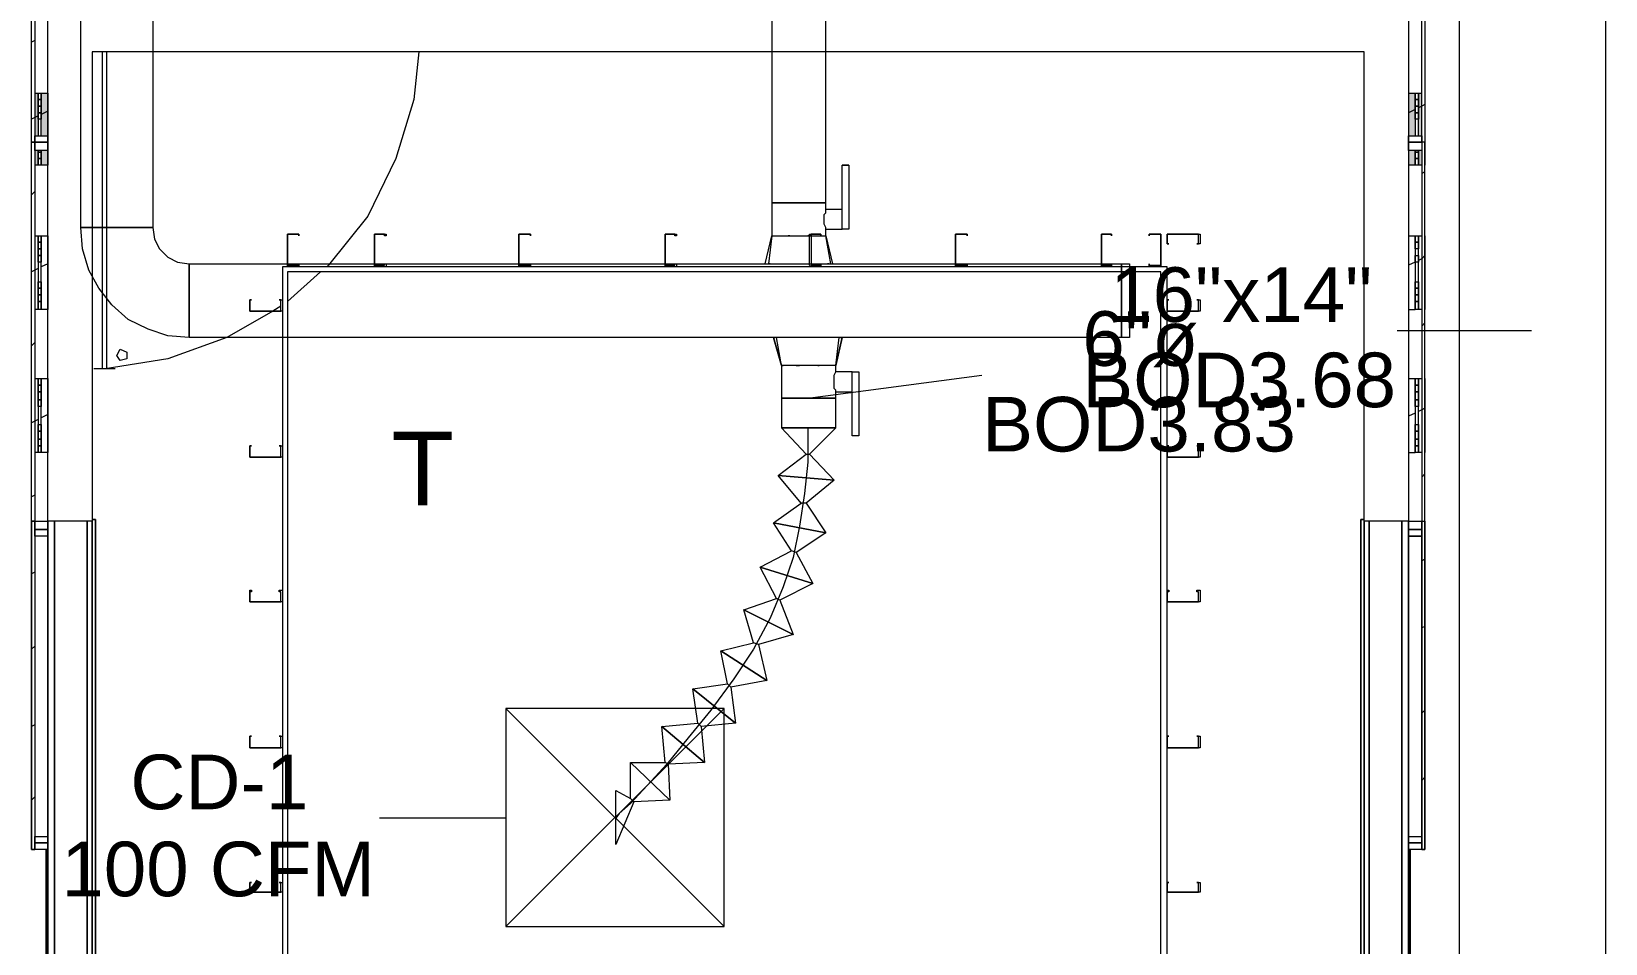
# Model space of a CAD drawing. Header units: metres. Extents: x 29 to 268, y -7 to 151.
# Drawn here: x 57.362 to 61.758, y 37.986 to 40.533 of the extents above; entities that cross this region are included whole.
import ezdxf

# ---------------------------------------------------------------- set-up
doc = ezdxf.new("R2010")
doc.units = ezdxf.units.M
doc.layers.add('HVAC - Ductos', color=5, linetype='Continuous', lineweight=50)
doc.layers.add('PDF2_Geometry', color=7, linetype='Continuous', true_color=0xaaaaaa)
doc.layers.add('PDF2_Solid Fills', color=7, linetype='Continuous', true_color=0xffffff)
doc.layers.add('PDF2_Text', color=7, linetype='Continuous')
doc.styles.add('PDF Helvetica', font='')
doc.styles.get('PDF Helvetica').set_extended_font_data('Helvetica')

msp = doc.modelspace()

# ---------------------------------------------------------------- hatches: boundary and pattern name
at = {"layer": 'PDF2_Solid Fills', "lineweight": 0, "transparency": 33554559}
h = msp.add_hatch(color=256, dxfattribs=at)
h.paths.add_polyline_path([(57.3713, 40.2421), (57.3804, 40.2421), (57.3804, 40.3613), (57.3713, 40.3613)])
h.paths.add_polyline_path([(57.3804, 40.2009), (57.3713, 40.2009), (57.3713, 40.1597), (57.3804, 40.1597)])
h = msp.add_hatch(color=256, dxfattribs=at)
h.paths.add_polyline_path([(57.3895, 40.2421), (57.4079, 40.2421), (57.4079, 40.3613), (57.3895, 40.3613)])
h.paths.add_polyline_path([(57.4079, 40.2009), (57.3895, 40.2009), (57.3895, 40.1597), (57.4079, 40.1597)])
h = msp.add_hatch(color=256, dxfattribs=at)
h.paths.add_polyline_path([(61.2075, 40.2421), (61.2259, 40.2421), (61.2259, 40.3613), (61.2075, 40.3613)])
h.paths.add_polyline_path([(61.2259, 40.2009), (61.2075, 40.2009), (61.2075, 40.1597), (61.2259, 40.1597)])
h = msp.add_hatch(color=256, dxfattribs=at)
h.paths.add_polyline_path([(61.235, 40.2421), (61.2442, 40.2421), (61.2442, 40.3613), (61.235, 40.3613)])
h.paths.add_polyline_path([(61.2442, 40.2009), (61.235, 40.2009), (61.235, 40.1597), (61.2442, 40.1597)])

# ---------------------------------------------------------------- linework, layer by layer
at = {"layer": 'HVAC - Ductos', "lineweight": 0}
for points in [[(59.5805, 41.7134), (59.5713, 41.7134), (59.5575, 41.7134), (59.5437, 41.7134), (59.5255, 41.7134), (59.5071, 41.7134), (59.4842, 41.7134), (59.4659, 41.7134), (59.4521, 41.7134), (59.4383, 41.7134), (59.4337, 41.7134), (59.4292, 41.7134), (59.4292, 40.0542), (59.4337, 40.0542), (59.4383, 40.0542), (59.4521, 40.0542), (59.4659, 40.0542), (59.4842, 40.0542), (59.5071, 40.0542), (59.5255, 40.0542), (59.5437, 40.0542), (59.5575, 40.0542), (59.5713, 40.0542), (59.5805, 40.0542)], [(61.3496, 36.4563), (61.3496, 41.3238), (61.7575, 41.3238), (61.7575, 36.4563)], [(57.4995, 39.9855), (57.4995, 41.0855), (57.7013, 41.0855), (57.7013, 39.9855)], [(59.6263, 39.9809), (59.6263, 40.1596), (59.6446, 40.1596), (59.6446, 39.9809)], [(59.4796, 39.9625), (59.475, 39.9625)], [(59.5392, 39.9625), (59.5346, 39.9625), (59.53, 39.9625), (59.5346, 39.9625)], [(57.8021, 39.8846), (60.4055, 39.8846), (60.4055, 39.6784), (57.8021, 39.6784)], [(59.4246, 39.8846), (59.42, 39.8846)], [(59.5896, 39.8846), (59.585, 39.8846)], [(60.4055, 39.6784), (60.4055, 39.8846), (60.4283, 39.8846), (60.4283, 39.6784)], [(59.4979, 39.6005), (59.5025, 39.6005), (59.5071, 39.6005), (59.5025, 39.6005)], [(59.5575, 39.6005), (59.5621, 39.6005)], [(59.6721, 39.4034), (59.6537, 39.4034), (59.6537, 39.5821), (59.6721, 39.5821)], [(59.4567, 39.4263), (59.4659, 39.4263), (59.475, 39.4263), (59.4933, 39.4263), (59.5117, 39.4263), (59.53, 39.4263), (59.5529, 39.4263), (59.5713, 39.4263), (59.585, 39.4263), (59.5987, 39.4263), (59.6033, 39.4263), (59.6079, 39.4263), (59.6033, 39.4263), (59.5987, 39.4263), (59.585, 39.4263), (59.5713, 39.4263), (59.5529, 39.4263), (59.53, 39.4263), (59.5117, 39.4263), (59.4933, 39.4263), (59.475, 39.4263), (59.4659, 39.4263)], [(59.2963, 38.0329), (59.2963, 38.6425), (58.6867, 38.6425), (58.6867, 38.0329)]]:
    msp.add_lwpolyline(points, close=True, dxfattribs=at)
for points in [[(59.6446, 40.1596), (59.6263, 40.1596)], [(59.6263, 40.0359), (59.5805, 40.0359), (59.5805, 40.0542), (59.5713, 40.0542), (59.5575, 40.0542), (59.5437, 40.0542), (59.5255, 40.0542), (59.5071, 40.0542), (59.4842, 40.0542), (59.4659, 40.0542), (59.4521, 40.0542), (59.4383, 40.0542), (59.4337, 40.0542), (59.4292, 40.0542), (59.4292, 39.9625), (59.4337, 39.9625), (59.4383, 39.9625), (59.4521, 39.9625), (59.4659, 39.9625), (59.4842, 39.9625), (59.5071, 39.9625), (59.5255, 39.9625), (59.5437, 39.9625), (59.5575, 39.9625), (59.5713, 39.9625), (59.5759, 39.9625), (59.5805, 39.9625), (59.5987, 39.8846)], [(59.5713, 40.0542), (59.5575, 40.0542), (59.5437, 40.0542), (59.5255, 40.0542), (59.5071, 40.0542), (59.4842, 40.0542), (59.4659, 40.0542), (59.4521, 40.0542), (59.4383, 40.0542)], [(59.5805, 39.9809), (59.5805, 39.9855), (59.5759, 39.9947), (59.5759, 40.0038), (59.5759, 40.013), (59.5759, 40.0221), (59.5805, 40.0267), (59.5805, 40.0313), (59.5805, 40.0359)], [(59.5942, 39.8846), (59.5805, 39.9625), (59.5805, 39.9809), (59.6263, 39.9809), (59.6263, 39.9855), (59.6263, 39.9901), (59.6263, 39.9947), (59.6263, 39.9992), (59.6263, 40.0084), (59.6263, 40.013), (59.6263, 40.0221), (59.6263, 40.0267), (59.6263, 40.0313)], [(57.4995, 39.9855), (57.7013, 39.9855)], [(57.8021, 39.6784), (57.7425, 39.683), (57.6875, 39.7013), (57.6325, 39.7288), (57.5867, 39.7701), (57.55, 39.8159), (57.5225, 39.8663), (57.5041, 39.9259), (57.4995, 39.9855)], [(57.7013, 39.9855), (57.7059, 39.9534), (57.7196, 39.9259), (57.7425, 39.903), (57.77, 39.8892), (57.8021, 39.8846)], [(59.4109, 39.8846), (59.4292, 39.9625), (59.42, 39.8846), (59.4246, 39.8846)], [(59.4337, 39.9625), (59.4337, 39.9625)], [(59.4337, 39.9625), (59.4337, 39.9625)], [(59.6446, 39.9809), (59.6263, 39.9809)], [(57.8021, 39.8846), (57.8021, 39.6784)], [(59.4109, 39.8846), (59.4109, 39.8846)], [(59.4109, 39.8846), (59.4109, 39.8846)], [(59.4933, 39.8846), (59.5163, 39.8846)], [(59.585, 39.8846), (59.5896, 39.8846)], [(59.5987, 39.8846), (59.5987, 39.8846)], [(59.5987, 39.8846), (59.5987, 39.8846)], [(61.5513, 39.6967), (61.1755, 39.6967)], [(59.4567, 39.6784), (59.4475, 39.6784), (59.4429, 39.6784), (59.4383, 39.6784), (59.4337, 39.6784), (59.4383, 39.6784)], [(59.4337, 39.6784), (59.4567, 39.6005), (59.4337, 39.6784)], [(59.4567, 39.6005), (59.4613, 39.6005), (59.4567, 39.6005), (59.4429, 39.6784)], [(59.4521, 39.6784), (59.4521, 39.6784)], [(59.6217, 39.6784), (59.6263, 39.6784), (59.6079, 39.6005), (59.6033, 39.6005), (59.5987, 39.6005), (59.585, 39.6005), (59.5713, 39.6005), (59.5529, 39.6005), (59.53, 39.6005), (59.5117, 39.6005), (59.4933, 39.6005), (59.475, 39.6005), (59.4659, 39.6005), (59.4613, 39.6005), (59.4567, 39.6005), (59.4567, 39.5088), (59.4659, 39.5088), (59.475, 39.5088), (59.4933, 39.5088), (59.5117, 39.5088), (59.53, 39.5088), (59.5529, 39.5088), (59.5713, 39.5088), (59.585, 39.5088), (59.5987, 39.5088), (59.6033, 39.5088), (59.6079, 39.5088), (59.6079, 39.5271), (59.6537, 39.5271), (59.6537, 39.5317), (59.6537, 39.5363), (59.6537, 39.5409), (59.6537, 39.5501), (59.6537, 39.5547), (59.6537, 39.5638), (59.6537, 39.5684), (59.6537, 39.573), (59.6537, 39.5775), (59.6537, 39.5821), (59.6079, 39.5821), (59.6079, 39.6005), (59.6171, 39.6784)], [(59.4796, 39.6784), (59.475, 39.6784), (59.4613, 39.6784)], [(59.5437, 39.6784), (59.5209, 39.6784), (59.5163, 39.6784), (59.5117, 39.6784), (59.4979, 39.6784), (59.4887, 39.6784), (59.4842, 39.6784)], [(59.6033, 39.6784), (59.585, 39.6784), (59.5805, 39.6784), (59.5759, 39.6784), (59.5667, 39.6784), (59.5529, 39.6784), (59.5483, 39.6784)], [(59.6079, 39.6005), (59.6263, 39.6784), (59.6217, 39.6784), (59.6171, 39.6784), (59.6079, 39.6784)], [(59.53, 39.5088), (60.0159, 39.573)], [(59.6079, 39.5271), (59.6079, 39.5317), (59.6033, 39.5363), (59.6033, 39.5409), (59.6033, 39.5501), (59.6033, 39.5593), (59.6033, 39.5684), (59.6033, 39.573), (59.6079, 39.5821)], [(59.5346, 39.353), (59.6033, 39.2797), (59.4475, 39.2934), (59.5255, 39.353), (59.5346, 39.353), (59.6079, 39.4263), (59.6079, 39.5088), (59.6033, 39.5088), (59.5987, 39.5088), (59.585, 39.5088), (59.5713, 39.5088), (59.5529, 39.5088), (59.53, 39.5088), (59.5117, 39.5088), (59.4933, 39.5088), (59.475, 39.5088), (59.4659, 39.5088), (59.4567, 39.5088), (59.4567, 39.4263), (59.6079, 39.4263), (59.4567, 39.4263), (59.5255, 39.353)], [(59.53, 39.4263), (59.53, 39.33), (59.5209, 39.243), (59.5071, 39.1513), (59.4887, 39.0642), (59.4613, 38.9817), (59.4246, 38.8947), (59.3787, 38.8075), (59.3237, 38.7251), (59.2596, 38.6379), (59.1955, 38.5601), (59.1359, 38.4867), (59.0809, 38.4271), (59.035, 38.3767), (59.0029, 38.3492), (58.9937, 38.3355)], [(59.5255, 39.2155), (59.5805, 39.133), (59.4337, 39.1605), (59.5117, 39.2155), (59.4475, 39.2934), (59.6033, 39.2797), (59.5255, 39.2155), (59.5117, 39.2155)], [(59.4979, 39.078), (59.5437, 38.9909), (59.3971, 39.0367), (59.4842, 39.0825), (59.4337, 39.1605), (59.5805, 39.133), (59.4979, 39.078), (59.4842, 39.0825)], [(59.4521, 38.9451), (59.4887, 38.8488), (59.3513, 38.9175), (59.4429, 38.9496), (59.3971, 39.0367), (59.5437, 38.9909), (59.4521, 38.9451), (59.4429, 38.9496)], [(59.3925, 38.8213), (59.4154, 38.7205), (59.2871, 38.8029), (59.3787, 38.8259), (59.3513, 38.9175), (59.4887, 38.8488), (59.3925, 38.8213), (59.3787, 38.8259)], [(59.3146, 38.7021), (59.3283, 38.6013), (59.2092, 38.6975), (59.3055, 38.7113), (59.2871, 38.8029), (59.4154, 38.7205), (59.3146, 38.7021), (59.3055, 38.7113)], [(59.2321, 38.5921), (59.2413, 38.4913), (59.1221, 38.5921), (59.2229, 38.6013), (59.2092, 38.6975), (59.3283, 38.6013), (59.2321, 38.5921), (59.2229, 38.6013)], [(58.6867, 38.0329), (59.2963, 38.6425)], [(58.6867, 38.6425), (59.2963, 38.0329)], [(59.1404, 38.4867), (59.145, 38.3859), (59.035, 38.4913), (59.1313, 38.4913), (59.1221, 38.5921), (59.2413, 38.4913), (59.1404, 38.4867), (59.1313, 38.4913)], [(59.0442, 38.3813), (58.9937, 38.2621), (58.9937, 38.4134), (59.035, 38.3905), (59.035, 38.4913), (59.145, 38.3859), (59.0442, 38.3813), (59.035, 38.3905)], [(58.6867, 38.3355), (58.3337, 38.3355)]]:
    msp.add_lwpolyline(points, dxfattribs=at)
at = {"layer": 'PDF2_Geometry', "lineweight": 0}
for points in [[(61.2534, 44.4542), (61.2442, 44.4542), (61.2075, 44.4542), (61.2075, 39.1651), (61.2075, 36.1859), (61.0838, 36.1859), (61.0746, 36.1905), (57.5409, 36.1905), (57.5317, 36.1859), (57.4079, 36.1859), (57.4079, 39.1651), (57.4079, 44.4542), (57.4033, 44.4451), (57.4079, 44.4451), (57.4033, 44.4451), (57.4079, 44.4542), (57.4079, 44.4726), (57.3713, 44.4726), (57.3713, 44.4542), (57.4079, 44.4542)], [(57.3713, 40.508), (57.3621, 40.5034)], [(61.0838, 36.1859), (61.0838, 39.1651), (61.0838, 40.4759), (57.5317, 40.4759), (57.5317, 39.1651), (57.5317, 36.1859)], [(57.5591, 40.4759), (57.5591, 39.5913)], [(57.5729, 39.5913), (57.5729, 40.4759)], [(58.4437, 40.4759), (58.43, 40.343), (58.3796, 40.178), (58.3017, 40.0175), (58.1917, 39.88), (58.1871, 39.8755)], [(57.3621, 40.1596), (57.3621, 40.3613)], [(57.3713, 40.3613), (57.3804, 40.3613), (57.3804, 40.2421)], [(57.3895, 40.2421), (57.3895, 40.3613), (57.4079, 40.3613), (57.4079, 40.2421)], [(61.2075, 40.3613), (61.2259, 40.3613), (61.2259, 40.2421)], [(61.235, 40.2421), (61.235, 40.3613), (61.2442, 40.3613)], [(61.2534, 40.3613), (61.2534, 40.1596)], [(57.4079, 40.3109), (57.3895, 40.3017)], [(61.2259, 40.3155), (61.2075, 40.3063)], [(61.2534, 40.3292), (61.2442, 40.3246), (61.235, 40.3201)], [(57.3804, 40.2971), (57.3713, 40.2926), (57.3621, 40.288)], [(57.4079, 40.2009), (57.4079, 40.1596), (57.3895, 40.1596), (57.3804, 40.1596), (57.3804, 40.178), (57.3804, 40.1963), (57.3895, 40.1963), (57.3895, 40.178), (57.3804, 40.178), (57.3895, 40.178), (57.3895, 40.1596), (57.3895, 40.2009), (57.3895, 40.1963), (57.3804, 40.1963), (57.3804, 40.2009), (57.3804, 40.1596), (57.3713, 40.1596)], [(61.2442, 40.1596), (61.235, 40.1596), (61.235, 40.2009), (61.235, 40.1963), (61.2259, 40.1963), (61.2259, 40.2009), (61.2259, 40.1596), (61.2259, 40.178), (61.2259, 40.1963), (61.235, 40.1963), (61.235, 40.178), (61.2259, 40.178), (61.235, 40.178), (61.235, 40.1596), (61.2259, 40.1596), (61.2075, 40.1596)], [(61.2534, 40.1413), (61.2442, 40.1367)], [(57.3713, 40.0863), (57.3621, 40.0771)], [(57.3621, 39.7563), (57.3621, 39.9625)], [(57.3713, 39.9625), (57.3804, 39.9625), (57.3804, 39.7563), (57.3713, 39.7563)], [(60.4833, 39.8755), (60.4833, 39.8846), (60.4833, 39.88), (60.5154, 39.88), (60.5154, 39.9671), (60.4833, 39.9671), (60.5154, 39.9671), (60.5154, 39.88), (60.5154, 39.8755), (58.0771, 39.8755), (58.0633, 39.8755), (58.0633, 36.7955), (58.0771, 36.7955), (60.5154, 36.7955), (60.5338, 36.7955), (60.5338, 39.8755), (60.5154, 39.8755)], [(58.0817, 39.8755), (58.0771, 39.8755), (58.0771, 39.88), (58.0771, 39.9671), (58.0817, 39.9671), (58.1091, 39.9671), (58.1091, 39.9625), (58.1091, 39.9671), (58.0817, 39.9671), (58.0771, 39.9671), (58.0771, 39.88), (58.0817, 39.88), (58.1091, 39.88), (58.1091, 39.8846), (58.1091, 39.8755)], [(58.1091, 39.9625), (58.1091, 39.9625)], [(58.32, 39.8755), (58.32, 39.88), (58.32, 39.9671), (58.3521, 39.9671), (58.3521, 39.9625), (58.3475, 39.9625), (58.3475, 39.9671), (58.32, 39.9671), (58.32, 39.88), (58.3475, 39.88), (58.3475, 39.8846), (58.3521, 39.8846), (58.3521, 39.8755)], [(58.32, 39.9671), (58.32, 39.9671)], [(58.32, 39.9671), (58.32, 39.9671)], [(58.7279, 39.8755), (58.7233, 39.8755), (58.7233, 39.88), (58.7233, 39.9671), (58.7279, 39.9671), (58.7555, 39.9671), (58.7555, 39.9625), (58.7555, 39.9671), (58.7279, 39.9671), (58.7233, 39.9671), (58.7233, 39.88), (58.7279, 39.88), (58.7555, 39.88), (58.7555, 39.8846), (58.7555, 39.8755)], [(58.7555, 39.9625), (58.7555, 39.9625)], [(59.1313, 39.8755), (59.1313, 39.88), (59.1313, 39.9671), (59.1633, 39.9671), (59.1633, 39.9625), (59.1587, 39.9625), (59.1587, 39.9671), (59.1313, 39.9671), (59.1313, 39.88), (59.1587, 39.88), (59.1587, 39.8846), (59.1633, 39.8846), (59.1633, 39.8755)], [(59.1313, 39.9671), (59.1313, 39.9671)], [(59.1313, 39.9671), (59.1313, 39.9671)], [(59.5392, 39.8755), (59.5346, 39.88), (59.5346, 39.9671), (59.5392, 39.9671), (59.5667, 39.9671), (59.5667, 39.9625), (59.5667, 39.9671), (59.5392, 39.9671), (59.5392, 39.88), (59.5667, 39.88), (59.5667, 39.8846), (59.5667, 39.8755)], [(59.5392, 39.9671), (59.5392, 39.9671)], [(59.5667, 39.9625), (59.5667, 39.9625)], [(59.9425, 39.8755), (59.9425, 39.88), (59.9425, 39.9671), (59.9746, 39.9671), (59.9746, 39.9625), (59.9746, 39.9671), (59.9425, 39.9671), (59.9425, 39.88), (59.9746, 39.88), (59.9746, 39.8846), (59.9746, 39.8755)], [(59.9425, 39.9671), (59.9425, 39.9671)], [(59.9425, 39.9671), (59.9425, 39.9671)], [(59.9746, 39.9625), (59.9746, 39.9625)], [(60.3505, 39.8755), (60.3505, 39.88), (60.3505, 39.9671), (60.3779, 39.9671), (60.3779, 39.9625), (60.3779, 39.9671), (60.3505, 39.9671), (60.3505, 39.88), (60.3779, 39.88), (60.3779, 39.8846), (60.3779, 39.8755)], [(60.3505, 39.9671), (60.3505, 39.9671)], [(60.3505, 39.9671), (60.3505, 39.9671)], [(60.3779, 39.9625), (60.3779, 39.9625)], [(60.4833, 39.9625), (60.4833, 39.9625)], [(60.5154, 39.9671), (60.5154, 39.9671)], [(60.5154, 39.9671), (60.5154, 39.9671)], [(60.5338, 39.9671), (60.5338, 39.9671)], [(60.5338, 39.9671), (60.5338, 39.9671)], [(60.6209, 39.9671), (60.6209, 39.9671)], [(61.2075, 39.9625), (61.2259, 39.9625)], [(61.2259, 39.9625), (61.2259, 39.7563)], [(61.2442, 39.7563), (61.235, 39.7563), (61.235, 39.9625), (61.2442, 39.9625)], [(61.2534, 39.9625), (61.2534, 39.7563)], [(57.3804, 39.9443), (57.3895, 39.9443)], [(57.3804, 39.9259), (57.3804, 39.9443)], [(57.3895, 39.9259), (57.3804, 39.9259)], [(57.3804, 39.9259), (57.3895, 39.9259)], [(57.3804, 39.9075), (57.3804, 39.9259)], [(57.3895, 39.9443), (57.3895, 39.9259)], [(57.3895, 39.9259), (57.3895, 39.9075)], [(60.5383, 39.9397), (60.5383, 39.9397)], [(60.6163, 39.9397), (60.6163, 39.9397)], [(61.2259, 39.8892), (61.2259, 39.9075), (61.235, 39.9075), (61.235, 39.9259), (61.2259, 39.9259), (61.2259, 39.9075), (61.235, 39.9075), (61.235, 39.8892), (61.2259, 39.8892), (61.2075, 39.88)], [(57.3804, 39.8709), (57.3713, 39.8663), (57.3621, 39.8617)], [(57.3895, 39.9075), (57.3804, 39.9075)], [(57.4079, 39.8846), (57.3895, 39.8755)], [(58.1091, 39.8846), (58.1091, 39.8846)], [(58.32, 39.88), (58.32, 39.88)], [(58.7555, 39.8846), (58.7555, 39.8846)], [(59.1313, 39.88), (59.1313, 39.88)], [(59.5392, 39.88), (59.5392, 39.88)], [(59.5667, 39.8846), (59.5667, 39.8846)], [(59.9425, 39.88), (59.9425, 39.88)], [(59.9746, 39.8846), (59.9746, 39.8846)], [(60.3505, 39.88), (60.3505, 39.88)], [(60.3779, 39.8846), (60.3779, 39.8846)], [(60.4833, 39.8846), (60.4833, 39.8846)], [(60.5154, 39.88), (60.5154, 39.88)], [(61.2534, 39.9075), (61.2442, 39.8984), (61.235, 39.8938)], [(58.1687, 39.8617), (58.0771, 39.7792)], [(57.9763, 39.7838), (57.9763, 39.7838)], [(58.0541, 39.7838), (58.0541, 39.7838)], [(60.5338, 39.7838), (60.5383, 39.7838), (60.5338, 39.7838), (60.5338, 39.7517), (60.6209, 39.7517), (60.6209, 39.7838), (60.6163, 39.7838), (60.6255, 39.7838), (60.6255, 39.7517), (60.6209, 39.7517), (60.5338, 39.7517)], [(60.5383, 39.7838), (60.5383, 39.7838)], [(60.6163, 39.7838), (60.6163, 39.7838)], [(58.0587, 39.7655), (58.0359, 39.7517), (57.9075, 39.6784), (57.7425, 39.6188), (57.5683, 39.5913)], [(57.9717, 39.7517), (57.9717, 39.7517)], [(57.9717, 39.7517), (57.9717, 39.7517)], [(58.0587, 39.7517), (58.0587, 39.7517)], [(60.5338, 39.7517), (60.5338, 39.7517)], [(60.5338, 39.7517), (60.5338, 39.7517)], [(60.6209, 39.7517), (60.6209, 39.7517)], [(61.2075, 39.7563), (61.2259, 39.7563)], [(61.2534, 39.7197), (61.2442, 39.7105)], [(57.3713, 39.6647), (57.3621, 39.6555)], [(57.3621, 39.3575), (57.3621, 39.5638)], [(57.3713, 39.5638), (57.3804, 39.5638), (57.3804, 39.3575), (57.3713, 39.3575)], [(57.5959, 39.5913), (57.5363, 39.5913)], [(61.2075, 39.5638), (61.2259, 39.5638)], [(61.2259, 39.5638), (61.2259, 39.3575)], [(61.2442, 39.3575), (61.235, 39.3575), (61.235, 39.5638), (61.2442, 39.5638)], [(61.2534, 39.5638), (61.2534, 39.3575)], [(61.2534, 39.4813), (61.2442, 39.4767), (61.235, 39.4721)], [(57.3804, 39.4492), (57.3713, 39.4447), (57.3621, 39.4401)], [(57.4079, 39.463), (57.3895, 39.4538)], [(61.2259, 39.4675), (61.2075, 39.4584)], [(57.9763, 39.3759), (57.9763, 39.3759)], [(58.0541, 39.3759), (58.0541, 39.3759)], [(60.5338, 39.3759), (60.5383, 39.3759), (60.5338, 39.3759), (60.5338, 39.3484), (60.5338, 39.3438), (60.6209, 39.3438), (60.6209, 39.3484), (60.6209, 39.3759), (60.6163, 39.3759), (60.6255, 39.3759), (60.6255, 39.3484), (60.6255, 39.3438), (60.6209, 39.3438), (60.5338, 39.3438)], [(60.5338, 39.3438), (60.5338, 39.3438)], [(60.5383, 39.3759), (60.5383, 39.3759)], [(60.6163, 39.3759), (60.6163, 39.3759)], [(61.2075, 39.3575), (61.2259, 39.3575)], [(61.2534, 39.298), (61.2442, 39.2888)], [(57.3713, 39.2384), (57.3621, 39.2338)], [(57.3621, 38.2484), (57.3621, 39.1651), (57.3713, 39.1651)], [(57.4079, 39.1238), (57.3713, 39.1238), (57.3713, 39.1421), (57.4079, 39.1421), (57.3713, 39.1421), (57.3713, 39.1651), (57.4079, 39.1651), (57.4079, 36.1859), (57.4079, 39.1651), (57.4079, 36.0667)], [(57.5317, 36.1859), (57.5317, 39.1651), (57.5317, 36.1859), (57.5317, 39.1651), (57.5179, 39.1651), (57.5179, 36.1859), (57.5179, 39.1651), (57.4263, 39.1651), (57.4263, 36.1859), (57.4263, 39.1651), (57.4079, 39.1651), (57.4079, 39.1421), (57.4079, 39.1238), (57.3713, 39.1238), (57.3713, 38.2851)], [(57.3713, 39.1651), (57.3713, 38.2484)], [(57.5317, 39.1651), (57.5317, 39.1651)], [(57.5317, 39.1651), (57.5317, 39.1651)], [(57.5317, 39.1651), (57.5317, 39.1651)], [(57.5317, 36.1859), (57.5317, 39.1651), (57.5317, 36.1859)], [(57.5409, 36.1905), (57.5409, 39.1697), (57.5409, 36.1905)], [(61.0746, 36.1905), (61.0746, 39.1697), (61.0838, 39.1697), (61.0746, 39.1697), (61.0746, 36.1905)], [(61.0838, 39.1651), (61.0838, 39.1651)], [(61.0838, 39.1651), (61.0838, 36.1859), (61.0838, 39.1651)], [(61.0838, 39.1651), (61.0838, 39.1651)], [(61.2075, 36.0667), (61.2075, 39.1651), (61.2075, 36.1859), (61.2075, 39.1651), (61.1892, 39.1651), (61.1892, 36.1859), (61.1892, 39.1651), (61.0975, 39.1651), (61.0975, 36.1859), (61.0975, 39.1651), (61.0838, 39.1651), (61.0838, 36.1859)], [(61.2075, 39.1651), (61.2075, 39.1651)], [(57.3713, 39.1238), (57.3713, 38.2667)], [(61.2075, 39.1238), (61.2075, 39.1421), (61.2442, 39.1421), (61.2442, 39.1238), (61.2442, 38.2851)], [(61.2442, 38.2667), (61.2442, 39.1238)], [(61.2534, 39.0596), (61.2442, 39.055)], [(57.3713, 39.0229), (57.3621, 39.0184)], [(60.5338, 38.9725), (60.5383, 38.9725), (60.5383, 38.9679), (60.5338, 38.9679), (60.5338, 38.9405), (60.6209, 38.9405), (60.6209, 38.9679), (60.6163, 38.9679), (60.6163, 38.9725), (60.6255, 38.9725), (60.6255, 38.9405), (60.6209, 38.9405), (60.5338, 38.9405)], [(57.9717, 38.9405), (57.9717, 38.9405)], [(57.9717, 38.9405), (57.9717, 38.9405)], [(58.0587, 38.9405), (58.0587, 38.9405)], [(60.5338, 38.9405), (60.5338, 38.9405)], [(60.5338, 38.9405), (60.5338, 38.9405)], [(60.6209, 38.9405), (60.6209, 38.9405)], [(61.2534, 38.8717), (61.2442, 38.8671)], [(57.3713, 38.8167), (57.3621, 38.8075)], [(61.2534, 38.6379), (61.2442, 38.6288)], [(57.3713, 38.5967), (57.3621, 38.5921)], [(57.9763, 38.5647), (57.9763, 38.5647)], [(58.0541, 38.5647), (58.0541, 38.5647)], [(60.5338, 38.5647), (60.5383, 38.5647), (60.5338, 38.5647), (60.5338, 38.5371), (60.5338, 38.5325), (60.6209, 38.5325), (60.6209, 38.5371), (60.6209, 38.5647), (60.6163, 38.5647), (60.6255, 38.5647), (60.6255, 38.5371), (60.6255, 38.5325), (60.6209, 38.5325), (60.5338, 38.5325)], [(60.5383, 38.5647), (60.5383, 38.5647)], [(60.6163, 38.5647), (60.6163, 38.5647)], [(60.5338, 38.5325), (60.5338, 38.5325)], [(61.2534, 38.4501), (61.2442, 38.4409)], [(57.3713, 38.3951), (57.3621, 38.3859)], [(57.3713, 38.2851), (57.4079, 38.2851)], [(57.3713, 38.2667), (57.3713, 38.2851)], [(57.4079, 38.2851), (57.4079, 38.2667)], [(61.2075, 38.2851), (61.2442, 38.2851), (61.2442, 38.2667), (61.2442, 38.2484), (61.2075, 38.2484), (61.2075, 36.0667), (61.2075, 38.2484), (61.2075, 38.2667), (61.2442, 38.2667), (61.2075, 38.2667)], [(57.3621, 38.2484), (57.3713, 38.2484)], [(57.3713, 38.2667), (57.4079, 38.2667)], [(57.3713, 38.2484), (57.3713, 38.2667)], [(57.4079, 38.2667), (57.3713, 38.2667)], [(57.4079, 38.2484), (57.3713, 38.2484)], [(57.4079, 38.2667), (57.4079, 38.2484)], [(57.9763, 38.1567), (57.9763, 38.1567)], [(58.0541, 38.1567), (58.0541, 38.1567)], [(60.5338, 38.1567), (60.5383, 38.1567), (60.5338, 38.1567), (60.5338, 38.1292), (60.6209, 38.1292), (60.6209, 38.1567), (60.6163, 38.1567), (60.6255, 38.1567), (60.6255, 38.1292), (60.6209, 38.1292), (60.5338, 38.1292)], [(60.5383, 38.1567), (60.5383, 38.1567)], [(60.6163, 38.1567), (60.6163, 38.1567)], [(57.9717, 38.1292), (57.9717, 38.1292)], [(57.9717, 38.1292), (57.9717, 38.1292)], [(58.0587, 38.1292), (58.0587, 38.1292)], [(60.5338, 38.1292), (60.5338, 38.1292)], [(60.5338, 38.1292), (60.5338, 38.1292)], [(60.6209, 38.1292), (60.6209, 38.1292)]]:
    msp.add_lwpolyline(points, dxfattribs=at)
for points in [[(57.3713, 40.2238), (57.3621, 40.2238), (57.3621, 41.278), (57.3713, 41.278)], [(61.2534, 40.2238), (61.2442, 40.2238), (61.2442, 41.278), (61.2534, 41.278)], [(57.3804, 40.343), (57.3804, 40.3613), (57.3895, 40.3613), (57.3895, 40.343)], [(61.235, 40.3613), (61.235, 40.343), (61.2259, 40.343), (61.2259, 40.3613)], [(57.3895, 40.3246), (57.3804, 40.3246), (57.3804, 40.343), (57.3895, 40.343)], [(57.3895, 40.3063), (57.3804, 40.3063), (57.3804, 40.3246), (57.3895, 40.3246)], [(61.235, 40.343), (61.235, 40.3246), (61.2259, 40.3246), (61.2259, 40.343)], [(61.235, 40.3246), (61.235, 40.3063), (61.2259, 40.3063), (61.2259, 40.3246)], [(57.3895, 40.288), (57.3804, 40.288), (57.3804, 40.3063), (57.3895, 40.3063)], [(61.235, 40.3063), (61.235, 40.288), (61.2259, 40.288), (61.2259, 40.3063)], [(57.3713, 39.1651), (57.3621, 39.1651), (57.3621, 38.2484), (57.3621, 39.1651), (57.3621, 40.2238), (57.3713, 40.2238)], [(57.4079, 40.2238), (57.3713, 40.2238), (57.3713, 40.2421), (57.4079, 40.2421)], [(57.3713, 40.2009), (57.3713, 40.2238), (57.4079, 40.2238), (57.4079, 40.2009)], [(61.2442, 40.2421), (61.2442, 40.2238), (61.2075, 40.2238), (61.2075, 40.2421)], [(61.2075, 40.2238), (61.2442, 40.2238), (61.2442, 40.2009), (61.2075, 40.2009)], [(61.2534, 38.2484), (61.2442, 38.2484), (61.2534, 38.2484), (61.2534, 39.1651), (61.2534, 38.2484), (61.2442, 38.2484), (61.2442, 39.1651), (61.2534, 39.1651), (61.2534, 40.2238), (61.2442, 40.2238), (61.2442, 39.1651), (61.2534, 39.1651)], [(57.3804, 39.9443), (57.3804, 39.9625), (57.3895, 39.9625), (57.3895, 39.9443)], [(57.4079, 39.7563), (57.3895, 39.7563), (57.3895, 39.9625), (57.4079, 39.9625)], [(60.4833, 39.9625), (60.4833, 39.9671)], [(60.6163, 39.9397), (60.6209, 39.9397), (60.6209, 39.9671), (60.5338, 39.9671), (60.5338, 39.9397), (60.5383, 39.9397), (60.5338, 39.9397), (60.5338, 39.9671), (60.6209, 39.9671), (60.6255, 39.9671), (60.6255, 39.9397)], [(61.235, 39.9625), (61.235, 39.9443), (61.2259, 39.9443), (61.2259, 39.9625)], [(61.235, 39.9443), (61.235, 39.9259), (61.2259, 39.9259), (61.2259, 39.9443)], [(57.3895, 39.8892), (57.3804, 39.8892), (57.3804, 39.9075), (57.3895, 39.9075)], [(57.3895, 39.8159), (57.3804, 39.8159), (57.3804, 39.8343), (57.3895, 39.8343)], [(58.0771, 39.8617), (58.0771, 36.8138), (60.5154, 36.8138), (60.5154, 39.8617)], [(61.235, 39.8343), (61.235, 39.8159), (61.2259, 39.8159), (61.2259, 39.8343)], [(57.3804, 39.7975), (57.3804, 39.8159), (57.3895, 39.8159), (57.3895, 39.7975)], [(57.3804, 39.7792), (57.3804, 39.7975), (57.3895, 39.7975), (57.3895, 39.7792)], [(57.3895, 39.7792), (57.3895, 39.7563), (57.3804, 39.7563), (57.3804, 39.7792)], [(57.9717, 39.7517), (58.0587, 39.7517), (58.0587, 39.7838), (58.0541, 39.7838), (58.0633, 39.7838), (58.0633, 39.7517), (58.0587, 39.7517), (57.9717, 39.7517), (57.9717, 39.7838)], [(57.9763, 39.7838), (57.9717, 39.7838)], [(61.2259, 39.8159), (61.235, 39.8159), (61.235, 39.7975), (61.2259, 39.7975)], [(61.2259, 39.7975), (61.235, 39.7975), (61.235, 39.7792), (61.2259, 39.7792)], [(61.2259, 39.7563), (61.2259, 39.7792), (61.235, 39.7792), (61.235, 39.7563)], [(57.6004, 39.628), (57.6095, 39.6463), (57.6279, 39.6371), (57.6279, 39.6188), (57.6095, 39.6142)], [(57.3804, 39.5455), (57.3804, 39.5638), (57.3895, 39.5638), (57.3895, 39.5455)], [(57.4079, 39.3575), (57.3895, 39.3575), (57.3895, 39.5638), (57.4079, 39.5638)], [(61.235, 39.5638), (61.235, 39.5455), (61.2259, 39.5455), (61.2259, 39.5638)], [(57.3895, 39.5271), (57.3804, 39.5271), (57.3804, 39.5455), (57.3895, 39.5455)], [(57.3895, 39.5042), (57.3804, 39.5042), (57.3804, 39.5271), (57.3895, 39.5271)], [(61.235, 39.5455), (61.235, 39.5271), (61.2259, 39.5271), (61.2259, 39.5455)], [(61.235, 39.5271), (61.235, 39.5042), (61.2259, 39.5042), (61.2259, 39.5271)], [(57.3895, 39.4859), (57.3804, 39.4859), (57.3804, 39.5042), (57.3895, 39.5042)], [(61.235, 39.5042), (61.235, 39.4859), (61.2259, 39.4859), (61.2259, 39.5042)], [(57.3895, 39.4171), (57.3804, 39.4171), (57.3804, 39.4355), (57.3895, 39.4355)], [(61.235, 39.4355), (61.235, 39.4171), (61.2259, 39.4171), (61.2259, 39.4355)], [(57.3804, 39.3943), (57.3804, 39.4171), (57.3895, 39.4171), (57.3895, 39.3943)], [(57.3804, 39.3759), (57.3804, 39.3943), (57.3895, 39.3943), (57.3895, 39.3759)], [(61.2259, 39.4171), (61.235, 39.4171), (61.235, 39.3943), (61.2259, 39.3943)], [(61.2259, 39.3943), (61.235, 39.3943), (61.235, 39.3759), (61.2259, 39.3759)], [(57.3895, 39.3759), (57.3895, 39.3575), (57.3804, 39.3575), (57.3804, 39.3759)], [(57.9717, 39.3484), (57.9717, 39.3438), (58.0587, 39.3438), (58.0587, 39.3484), (58.0587, 39.3759), (58.0541, 39.3759), (58.0633, 39.3759), (58.0633, 39.3484), (58.0633, 39.3438), (58.0587, 39.3438), (57.9717, 39.3438), (57.9717, 39.3484), (57.9717, 39.3759)], [(57.9763, 39.3759), (57.9717, 39.3759)], [(61.2259, 39.3575), (61.2259, 39.3759), (61.235, 39.3759), (61.235, 39.3575)], [(57.5409, 39.1697), (57.5317, 39.1697)], [(61.0838, 39.1651), (61.0838, 36.1859)], [(61.2442, 39.1651), (61.2442, 39.1421), (61.2075, 39.1421), (61.2075, 39.1651)], [(61.2075, 39.1238), (61.2442, 39.1238)], [(57.9763, 38.9725), (57.9763, 38.9679), (57.9717, 38.9679), (57.9717, 38.9405), (58.0587, 38.9405), (58.0587, 38.9679), (58.0541, 38.9679), (58.0541, 38.9725), (58.0633, 38.9725), (58.0633, 38.9405), (58.0587, 38.9405), (57.9717, 38.9405), (57.9717, 38.9725)], [(57.9717, 38.5371), (57.9717, 38.5325), (58.0587, 38.5325), (58.0587, 38.5371), (58.0587, 38.5647), (58.0541, 38.5647), (58.0633, 38.5647), (58.0633, 38.5371), (58.0633, 38.5325), (58.0587, 38.5325), (57.9717, 38.5325), (57.9717, 38.5371), (57.9717, 38.5647)], [(57.9763, 38.5647), (57.9717, 38.5647)], [(57.3713, 38.2484), (57.3621, 38.2484)], [(57.4033, 36.0667), (57.4033, 38.2484)], [(57.4079, 38.2484), (57.4079, 36.0667)], [(61.2121, 36.0667), (61.2121, 38.2484)], [(57.9717, 38.1292), (58.0587, 38.1292), (58.0587, 38.1567), (58.0541, 38.1567), (58.0633, 38.1567), (58.0633, 38.1292), (58.0587, 38.1292), (57.9717, 38.1292), (57.9717, 38.1567)], [(57.9763, 38.1567), (57.9717, 38.1567)]]:
    msp.add_lwpolyline(points, close=True, dxfattribs=at)

# ---------------------------------------------------------------- texts
at = {"layer": 'PDF2_Text', "lineweight": 0, "attachment_point": 4, "style": 'PDF Helvetica'}
for s, insert, char_height in [('16"x14"', (60.3744, 39.7973), 0.15247), ('6"ø', (60.2965, 39.6735), 0.15247), ('BOD3.68', (60.2965, 39.5589), 0.15247), ('BOD3.83', (60.0169, 39.4352), 0.15247), ('T', (58.3669, 39.3123), 0.2055), ('CD-1', (57.6381, 38.436), 0.15247), ('100 CFM', (57.4456, 38.193), 0.15247)]:
    msp.add_mtext(s, dxfattribs=dict(at, insert=insert, char_height=char_height))

doc.saveas('drawing.dxf')
